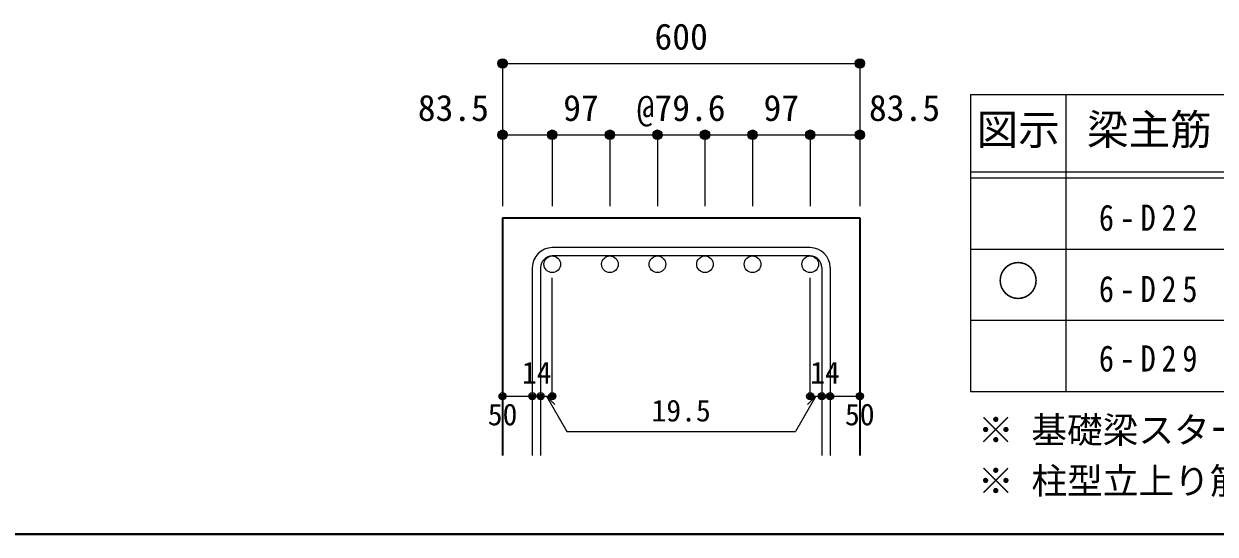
# Model space of a CAD drawing. Units: millimetres at full size, sheet at 1:20. Extents: x -3982 to 3969, y -2797 to 2801.
# Drawn here: x -628 to 1377, y -2797 to -1938 of the extents above; entities that cross this region are included whole.
import ezdxf
from ezdxf.enums import TextEntityAlignment as Align

# ---------------------------------------------------------------- set-up
doc = ezdxf.new("R2010")
doc.units = ezdxf.units.MM
doc.header["$LTSCALE"] = 20
doc.header["$PDMODE"] = 32
doc.header["$PDSIZE"] = 12
for name, color, linetype, lineweight in [('6-1_躯体線', 2, 'Continuous', 35), ('6-5_梁主筋', 7, 'Continuous', 18), ('6-6_S.T.P.', 7, 'Continuous', 18), ('6-7_文字', 7, 'Continuous', 18), ('6-D_寸法', 4, 'Continuous', 9), ('6-E_枠', 7, 'Continuous', 18), ('F-0_枠', 6, 'Continuous', 40)]:
    doc.layers.add(name, color=color, linetype=linetype, lineweight=lineweight)
doc.styles.add('ＭＳ ゴシック', font='')
doc.styles.get('ＭＳ ゴシック').set_extended_font_data('MS Gothic')

msp = doc.modelspace()

# ---------------------------------------------------------------- linework, layer by layer
at = {"layer": '6-1_躯体線'}
for p, q in [((177.79, -2264.67), (177.79, -2664.67)), ((177.79, -2264.67), (778.79, -2264.67)), ((778.79, -2264.67), (778.79, -2664.67))]:
    msp.add_line(p, q, dxfattribs=at)
at = {"layer": '6-5_梁主筋', "color": 3, "lineweight": 25}
for centre in [(261.29, -2342.67), (358.29, -2342.67), (438.29, -2342.67), (518.29, -2342.67), (598.29, -2342.67), (695.29, -2342.67)]:
    msp.add_circle(centre, 14, dxfattribs=at)
at = {"layer": '6-6_S.T.P.'}
for p, q in [((695.29, -2314.67), (261.29, -2314.67)), ((695.29, -2328.67), (261.29, -2328.67)), ((227.79, -2348.17), (227.79, -2664.67)), ((241.79, -2348.17), (241.79, -2664.67)), ((714.79, -2348.17), (714.79, -2664.67)), ((728.79, -2348.17), (728.79, -2664.67))]:
    msp.add_line(p, q, dxfattribs=at)
for centre, radius, start, end in [((261.29, -2348.17), 33.5, 90, 180), ((695.29, -2348.17), 33.5, 0, 90), ((261.29, -2348.17), 19.5, 90, 180), ((695.29, -2348.17), 19.5, 0, 90)]:
    msp.add_arc(centre, radius, start, end, dxfattribs=at)
at = {"layer": '6-D_寸法'}
for p, q in [((177.79, -2004.67), (177.79, -2124.67)), ((177.79, -2004.67), (778.79, -2004.67)), ((778.79, -2004.67), (778.79, -2124.67)), ((177.79, -2124.67), (177.79, -2244.67)), ((177.79, -2124.67), (261.29, -2124.67)), ((261.29, -2124.67), (261.29, -2244.67)), ((261.29, -2124.67), (358.29, -2124.67)), ((358.29, -2124.67), (358.29, -2244.67)), ((358.29, -2124.67), (438.29, -2124.67)), ((438.29, -2124.67), (438.29, -2244.67)), ((438.29, -2124.67), (518.29, -2124.67)), ((518.29, -2124.67), (518.29, -2244.67)), ((518.29, -2124.67), (598.29, -2124.67)), ((598.29, -2124.67), (598.29, -2244.67)), ((598.29, -2124.67), (695.29, -2124.67)), ((695.29, -2124.67), (695.29, -2244.67)), ((695.29, -2124.67), (778.79, -2124.67)), ((778.79, -2124.67), (778.79, -2244.67)), ((261.29, -2564.67), (261.29, -2365.34)), ((695.29, -2564.67), (695.29, -2365.34)), ((177.79, -2564.67), (227.79, -2564.67)), ((227.79, -2564.67), (261.29, -2564.67)), ((251.54, -2564.67), (265.68, -2578.81)), ((251.54, -2564.67), (285.76, -2623.95)), ((705.04, -2564.67), (670.82, -2623.95)), ((705.04, -2564.67), (690.9, -2578.81)), ((695.29, -2564.67), (778.79, -2564.67)), ((714.79, -2564.67), (728.79, -2564.67)), ((285.76, -2623.95), (670.82, -2623.95))]:
    msp.add_line(p, q, dxfattribs=at)
for centre, radius in [((177.79, -2004.67), 8), ((177.79, -2004.67), 7.2), ((177.79, -2004.67), 6.4), ((177.79, -2004.67), 5.6), ((177.79, -2004.67), 4.8), ((177.79, -2004.67), 4), ((177.79, -2004.67), 3.2), ((177.79, -2004.67), 2.4), ((177.79, -2004.67), 1.6), ((177.79, -2004.67), 0.8), ((778.79, -2004.67), 8), ((778.79, -2004.67), 7.2), ((778.79, -2004.67), 6.4), ((778.79, -2004.67), 5.6), ((778.79, -2004.67), 4.8), ((778.79, -2004.67), 4), ((778.79, -2004.67), 3.2), ((778.79, -2004.67), 2.4), ((778.79, -2004.67), 1.6), ((778.79, -2004.67), 0.8), ((177.79, -2124.67), 8), ((177.79, -2124.67), 7.2), ((177.79, -2124.67), 6.4), ((177.79, -2124.67), 5.6), ((177.79, -2124.67), 4.8), ((177.79, -2124.67), 4), ((177.79, -2124.67), 3.2), ((177.79, -2124.67), 2.4), ((177.79, -2124.67), 1.6), ((177.79, -2124.67), 0.8), ((261.29, -2124.67), 8), ((261.29, -2124.67), 7.2), ((261.29, -2124.67), 6.4), ((261.29, -2124.67), 5.6), ((261.29, -2124.67), 4.8), ((261.29, -2124.67), 4), ((261.29, -2124.67), 3.2), ((261.29, -2124.67), 2.4), ((261.29, -2124.67), 1.6), ((261.29, -2124.67), 0.8), ((358.29, -2124.67), 8), ((358.29, -2124.67), 7.2), ((358.29, -2124.67), 6.4), ((358.29, -2124.67), 5.6), ((358.29, -2124.67), 4.8), ((358.29, -2124.67), 4), ((358.29, -2124.67), 3.2), ((358.29, -2124.67), 2.4), ((358.29, -2124.67), 1.6), ((358.29, -2124.67), 0.8), ((438.29, -2124.67), 8), ((438.29, -2124.67), 7.2), ((438.29, -2124.67), 6.4), ((438.29, -2124.67), 5.6), ((438.29, -2124.67), 4.8), ((438.29, -2124.67), 4), ((438.29, -2124.67), 3.2), ((438.29, -2124.67), 2.4), ((438.29, -2124.67), 1.6), ((438.29, -2124.67), 0.8), ((518.29, -2124.67), 8), ((518.29, -2124.67), 7.2), ((518.29, -2124.67), 6.4), ((518.29, -2124.67), 5.6), ((518.29, -2124.67), 4.8), ((518.29, -2124.67), 4), ((518.29, -2124.67), 3.2), ((518.29, -2124.67), 2.4), ((518.29, -2124.67), 1.6), ((518.29, -2124.67), 0.8), ((598.29, -2124.67), 8), ((598.29, -2124.67), 7.2), ((598.29, -2124.67), 6.4), ((598.29, -2124.67), 5.6), ((598.29, -2124.67), 4.8), ((598.29, -2124.67), 4), ((598.29, -2124.67), 3.2), ((598.29, -2124.67), 2.4), ((598.29, -2124.67), 1.6), ((598.29, -2124.67), 0.8), ((695.29, -2124.67), 8), ((695.29, -2124.67), 7.2), ((695.29, -2124.67), 6.4), ((695.29, -2124.67), 5.6), ((695.29, -2124.67), 4.8), ((695.29, -2124.67), 4), ((695.29, -2124.67), 3.2), ((695.29, -2124.67), 2.4), ((695.29, -2124.67), 1.6), ((695.29, -2124.67), 0.8), ((778.79, -2124.67), 8), ((778.79, -2124.67), 7.2), ((778.79, -2124.67), 6.4), ((778.79, -2124.67), 5.6), ((778.79, -2124.67), 4.8), ((778.79, -2124.67), 4), ((778.79, -2124.67), 3.2), ((778.79, -2124.67), 2.4), ((778.79, -2124.67), 1.6), ((778.79, -2124.67), 0.8), ((177.79, -2564.67), 4), ((177.79, -2564.67), 3.6), ((177.79, -2564.67), 3.2), ((177.79, -2564.67), 2.8), ((177.79, -2564.67), 2.4), ((177.79, -2564.67), 2), ((177.79, -2564.67), 1.6), ((177.79, -2564.67), 1.2), ((177.79, -2564.67), 0.8), ((177.79, -2564.67), 0.4), ((227.79, -2564.67), 4), ((227.79, -2564.67), 3.6), ((227.79, -2564.67), 3.2), ((227.79, -2564.67), 2.8), ((227.79, -2564.67), 2.4), ((227.79, -2564.67), 2), ((227.79, -2564.67), 1.6), ((227.79, -2564.67), 1.2), ((227.79, -2564.67), 0.8), ((227.79, -2564.67), 0.4), ((241.79, -2564.67), 4), ((241.79, -2564.67), 3.6), ((241.79, -2564.67), 3.2), ((241.79, -2564.67), 2.8), ((241.79, -2564.67), 2.4), ((241.79, -2564.67), 2), ((241.79, -2564.67), 1.6), ((241.79, -2564.67), 1.2), ((241.79, -2564.67), 0.8), ((241.79, -2564.67), 0.4), ((261.29, -2564.67), 4), ((261.29, -2564.67), 3.6), ((261.29, -2564.67), 3.2), ((261.29, -2564.67), 2.8), ((261.29, -2564.67), 2.4), ((261.29, -2564.67), 2), ((261.29, -2564.67), 1.6), ((261.29, -2564.67), 1.2), ((261.29, -2564.67), 0.8), ((261.29, -2564.67), 0.4), ((695.29, -2564.67), 4), ((695.29, -2564.67), 3.6), ((695.29, -2564.67), 3.2), ((695.29, -2564.67), 2.8), ((695.29, -2564.67), 2.4), ((695.29, -2564.67), 2), ((695.29, -2564.67), 1.6), ((695.29, -2564.67), 1.2), ((695.29, -2564.67), 0.8), ((695.29, -2564.67), 0.4), ((714.79, -2564.67), 4), ((714.79, -2564.67), 3.6), ((714.79, -2564.67), 3.2), ((714.79, -2564.67), 2.8), ((714.79, -2564.67), 2.4), ((714.79, -2564.67), 2), ((714.79, -2564.67), 1.6), ((714.79, -2564.67), 1.2), ((714.79, -2564.67), 0.8), ((714.79, -2564.67), 0.4), ((728.79, -2564.67), 4), ((728.79, -2564.67), 3.6), ((728.79, -2564.67), 3.2), ((728.79, -2564.67), 2.8), ((728.79, -2564.67), 2.4), ((728.79, -2564.67), 2), ((728.79, -2564.67), 1.6), ((728.79, -2564.67), 1.2), ((728.79, -2564.67), 0.8), ((728.79, -2564.67), 0.4), ((778.79, -2564.67), 4), ((778.79, -2564.67), 3.6), ((778.79, -2564.67), 3.2), ((778.79, -2564.67), 2.8), ((778.79, -2564.67), 2.4), ((778.79, -2564.67), 2), ((778.79, -2564.67), 1.6), ((778.79, -2564.67), 1.2), ((778.79, -2564.67), 0.8), ((778.79, -2564.67), 0.4)]:
    msp.add_circle(centre, radius, dxfattribs=at)
at = {"layer": '6-D_寸法', "color": 7}
for p in [(177.79, -2004.67), (778.79, -2004.67), (177.79, -2124.67), (261.29, -2124.67), (358.29, -2124.67), (438.29, -2124.67), (518.29, -2124.67), (598.29, -2124.67), (695.29, -2124.67), (778.79, -2124.67), (177.79, -2564.67), (227.79, -2564.67), (241.79, -2564.67), (261.29, -2564.67), (695.29, -2564.67), (714.79, -2564.67), (728.79, -2564.67), (778.79, -2564.67)]:
    msp.add_point(p, dxfattribs=at)
at = {"layer": '6-E_枠', "color": 3, "lineweight": 25}
for p, q in [((965.14, -2056.95), (965.14, -2556.95)), ((965.14, -2056.95), (2406.83, -2056.95)), ((965.14, -2556.95), (2406.83, -2556.95))]:
    msp.add_line(p, q, dxfattribs=at)
at = {"layer": '6-E_枠'}
for p, q in [((1125.14, -2056.95), (1125.14, -2556.95)), ((965.14, -2186.95), (2406.83, -2186.95)), ((965.14, -2196.95), (2406.83, -2196.95)), ((965.14, -2316.95), (2406.83, -2316.95)), ((965.14, -2436.95), (2406.83, -2436.95))]:
    msp.add_line(p, q, dxfattribs=at)
at = {"layer": 'F-0_枠'}
msp.add_line((3969.4, -2796.83), (-3981.92, -2796.83), dxfattribs=at)

# ---------------------------------------------------------------- texts
at = {"layer": '6-7_文字', "color": 2, "style": 'ＭＳ ゴシック'}
for s, p in [('梁主筋', (1160.98, -2156.95)), ('図示', (975.14, -2156.95)), ('○', (1010.14, -2411.95))]:
    msp.add_text(s, height=51.32, dxfattribs=at).set_placement(p, align=Align.BOTTOM_LEFT)
at = {"layer": '6-7_文字', "style": 'ＭＳ ゴシック'}
for s, p in [('※ 基礎梁スターラップ     D13 @150', (977.51, -2656.67)), ('※ 柱型立上り筋●は引張側領域時', (977.51, -2742.34))]:
    msp.add_text(s, height=43.99, dxfattribs=at).set_placement(p, align=Align.BOTTOM_LEFT)
at = {"layer": '6-7_文字', "char_height": 43.99, "attachment_point": 7, "style": 'ＭＳ ゴシック'}
for s, insert in [('\\T1.38;\\W0.85;6-D22', (1180.98, -2286.95)), ('\\T1.38;\\W0.85;6-D25', (1180.98, -2406.95)), ('\\T1.38;\\W0.85;6-D29', (1180.98, -2523.82))]:
    msp.add_mtext(s, dxfattribs=dict(at, insert=insert))
at = {"layer": '6-D_寸法', "style": 'ＭＳ ゴシック'}
for s, height, p in [('600', 43.99, (433.29, -1994.67)), ('83.5', 43.99, (35.11, -2114.67)), ('97', 43.99, (279.79, -2114.67)), ('@79.6', 43.99, (403.29, -2114.67)), ('97', 43.99, (616.79, -2114.67)), ('83.5', 43.99, (794.12, -2114.67)), ('14', 36.66, (210.28, -2554.31)), ('14', 36.66, (695.2, -2554.31)), ('50', 36.66, (152.79, -2624.67)), ('19.5', 36.66, (428.29, -2618.14)), ('50', 36.66, (753.79, -2624.67))]:
    msp.add_text(s, height=height, dxfattribs=at).set_placement(p, align=Align.BOTTOM_LEFT)

doc.saveas('drawing.dxf')
